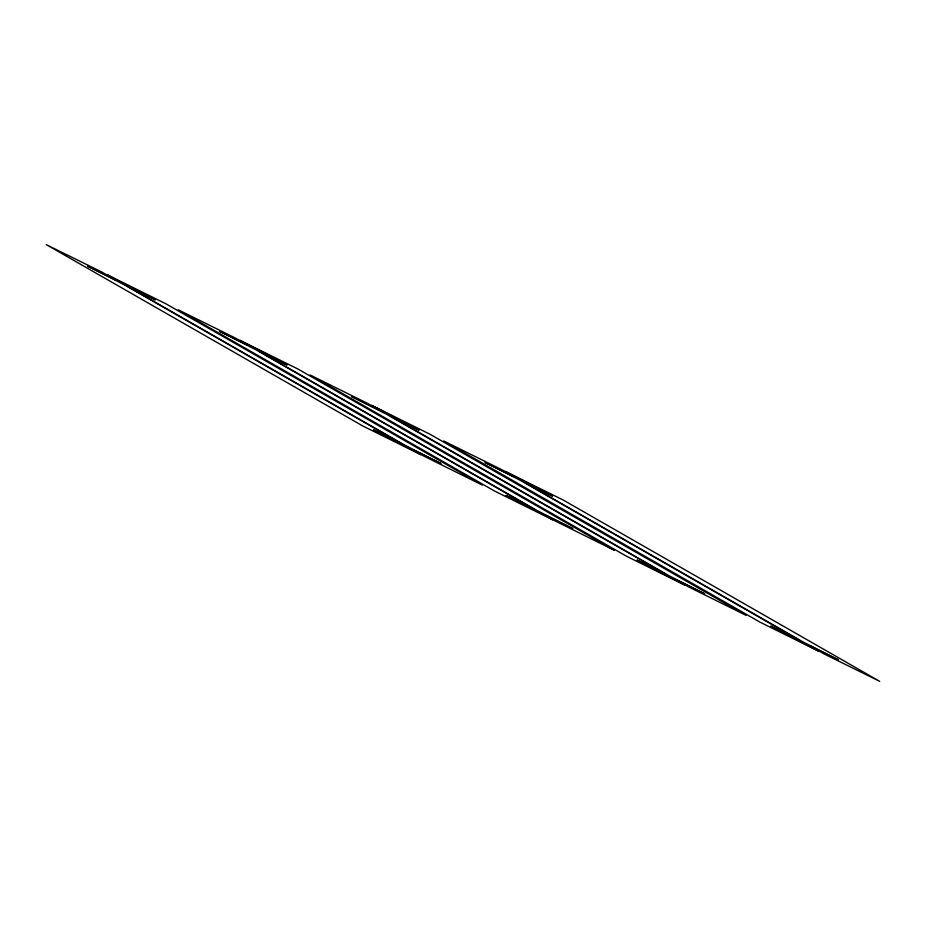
<?xml version="1.0" encoding="UTF-8"?>
<svg xmlns="http://www.w3.org/2000/svg" width="926" height="926" viewBox="0 0 926 926"><rect width="100%" height="100%" fill="white"/><g stroke="black" fill="none" stroke-linecap="round" stroke-linejoin="round"><path stroke-width="1.39" d="M116.155 280.184L101.953 272.105L46.312 244.649L362.749 425.948L420.844 454.724L407.197 446.922L374.092 430.277L373.444 429.861L401.896 443.878L123.505 284.363L87.692 266.179L116.144 280.196M637.204 560.137L665.678 574.143L387.265 414.64L351.475 396.467L379.926 410.461L368.178 403.701L310.083 374.949L626.508 556.225L684.615 584.989L637.262 560.207M809.856 645.804L838.308 659.821L802.495 641.637L524.185 482.203L552.556 496.139L551.908 495.723L505.237 471.357L563.251 500.052L879.688 681.351L824.047 653.895L809.856 645.827M107.867 275.045L165.962 303.821L482.4 485.108L424.293 456.344L412.649 449.654L441.019 463.59L405.206 445.406L126.816 285.926L155.267 299.908L152.628 298.357L121.653 282.928L107.856 275.057M614.239 550.218L297.836 368.965L239.822 340.259L286.493 364.624L287.141 365.029L258.678 351.047L537.08 510.55L572.893 528.7L544.453 514.74L556.179 521.477L614.285 550.252M818.098 650.909L771.381 626.508L770.733 626.092L799.184 640.109L520.794 480.594L484.981 462.41L513.432 476.427L501.707 469.656L443.693 440.95L760.038 622.179L818.144 650.943M219.589 331.334L255.391 349.496L533.793 508.999L505.978 495.422L539.082 512.055L552.741 519.856L494.634 491.081L178.209 309.805L233.838 337.249L248.041 345.329L219.67 331.358M390.61 416.179L668.966 575.683L704.779 593.867L676.397 579.884L688.053 586.621L746.159 615.396L429.722 434.097L371.627 405.322L419.027 430.185L390.61 416.179"/></g></svg>
